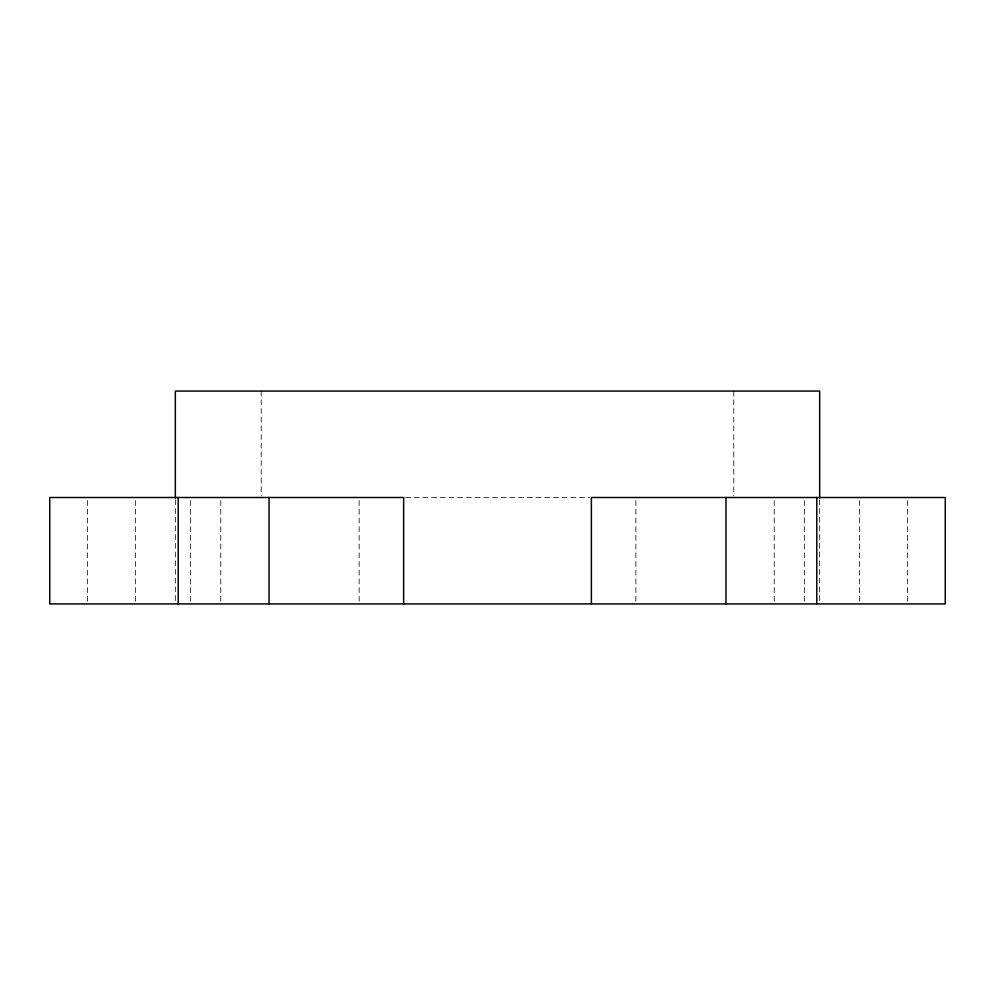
<?xml version="1.0" encoding="UTF-8"?>
<svg xmlns="http://www.w3.org/2000/svg" width="995" height="995" viewBox="0 0 995 995"><rect width="100%" height="100%" fill="white"/><g stroke="black" fill="none" stroke-linecap="round" stroke-linejoin="round"><path stroke-width="0.75" stroke-dasharray="4.97 3.73" d="M405.537 497.5L589.463 497.5M907.627 500.584L907.627 602.385M859.369 500.584L859.369 603.928M819.656 499.826L819.656 602.373M804.346 500.584L804.346 602.385M774.222 500.584L774.222 603.928M733.775 391.072L733.775 495.958M635.867 500.584L635.867 603.928M359.133 500.584L359.133 603.928M261.225 391.072L261.225 495.958M220.778 500.584L220.778 603.928M190.654 500.584L190.654 602.385M175.344 499.826L175.344 602.373M135.631 500.584L135.631 603.928M87.373 500.584L87.373 602.385"/><path stroke-width="1.49" d="M819.656 498.271L819.656 391.072L175.344 391.072L175.344 498.271M816.795 497.5L816.795 603.928M725.964 497.5L725.964 603.928M591.366 603.928L591.366 497.5L945.25 497.5L945.25 603.928L49.75 603.928L49.75 497.5L403.634 497.5L403.634 603.928M269.036 497.5L269.036 603.928M178.204 497.5L178.204 603.928"/></g></svg>
